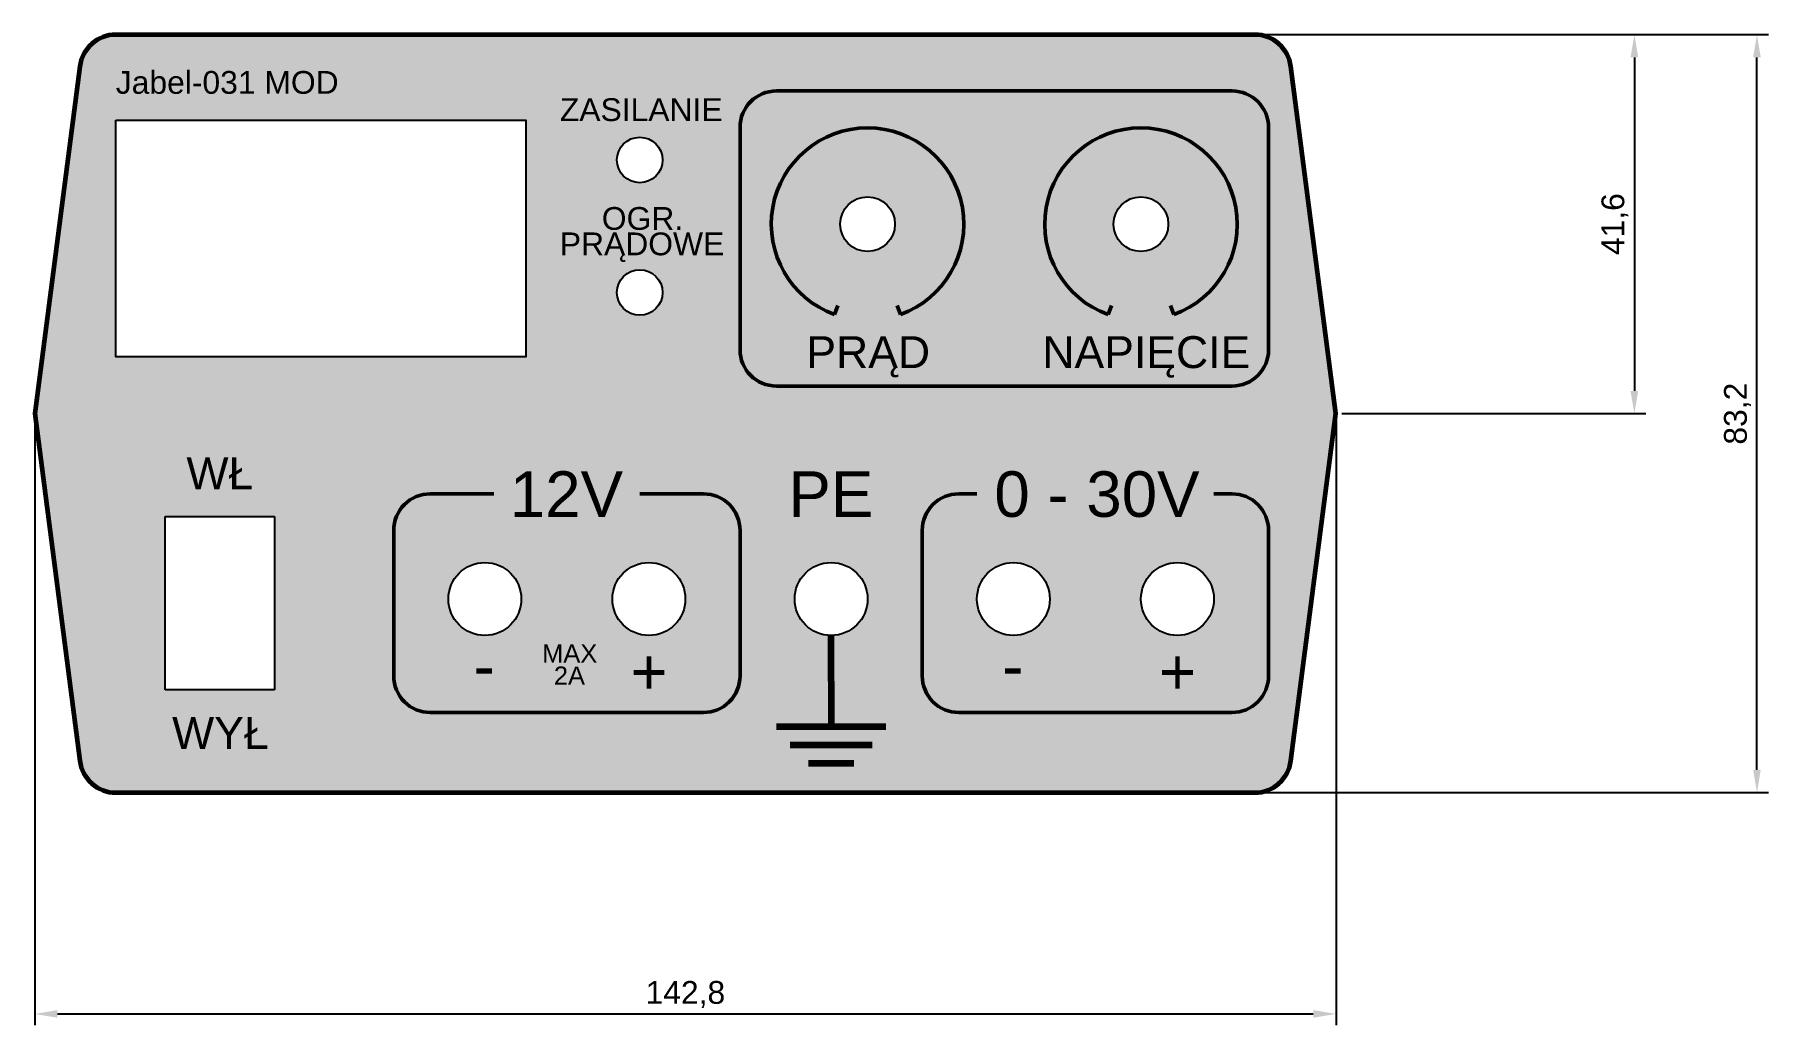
# Model space of a CAD drawing. Header units: millimetres. Extents: x 4 to 194, y -22 to 87.
import ezdxf

# ---------------------------------------------------------------- set-up
doc = ezdxf.new("R2010")
doc.units = ezdxf.units.MM
doc.layers.add('1', color=250, linetype='Continuous')
doc.layers.add('kolor', color=250, linetype='Continuous')
doc.styles.get("Standard").update_dxf_attribs({"font": 'arial.ttf'})
doc.dimstyles.new('ISO-25', dxfattribs={"dimtxt": 2.5, "dimasz": 2.5, "dimexe": 1.25, "dimexo": 0.625, "dimtad": 1, "dimtxsty": 'Standard', "dimcen": 2.5, "dimadec": 0, "dimazin": 0, "dimtfac": 1, "dimtmove": 0, "dimatfit": 3, "dimfxl": 1, "dimarcsym": 0})

# ---------------------------------------------------------------- blocks, each defined once
blk = doc.blocks.new('*D8')
at = {"layer": '1', "color": 0, "lineweight": -2, "transparency": 16777216}
for p, q in [((4.02, 44.7), (4.02, -21.81)), ((146.82, 44.7), (146.82, -21.81)), ((6.52, -20.56), (144.32, -20.56))]:
    blk.add_line(p, q, dxfattribs=at)
at = {"layer": '1', "color": 0, "transparency": 16777216}
for points in [[(6.52, -20.14), (6.52, -20.98), (4.02, -20.56)], [(144.32, -20.14), (144.32, -20.98), (146.82, -20.56)]]:
    blk.add_solid(points, dxfattribs=at)
at = {"layer": '1', "color": 0, "transparency": 16777216, "insert": (75.42, -18.43), "char_height": 2.5, "attachment_point": 5}
blk.add_mtext('142,8', dxfattribs=at)
blk = doc.blocks.new('*D9')
at = {"layer": '1', "color": 0, "lineweight": -2, "transparency": 16777216}
for p, q in [((138.53, 86.93), (180.81, 86.93)), ((179.56, 84.43), (179.56, 47.83)), ((147.44, 45.33), (180.81, 45.33))]:
    blk.add_line(p, q, dxfattribs=at)
at = {"layer": '1', "color": 0, "transparency": 16777216}
for points in [[(179.14, 84.43), (179.98, 84.43), (179.56, 86.93)], [(179.14, 47.83), (179.98, 47.83), (179.56, 45.33)]]:
    blk.add_solid(points, dxfattribs=at)
at = {"layer": '1', "color": 0, "transparency": 16777216, "insert": (177.43, 66.13), "char_height": 2.5, "attachment_point": 5, "rotation": 90}
blk.add_mtext('41,6', dxfattribs=at)
blk = doc.blocks.new('*D10')
at = {"layer": '1', "color": 0, "lineweight": -2, "transparency": 16777216}
for p, q in [((138.53, 86.93), (194.26, 86.93)), ((193.01, 6.23), (193.01, 84.43)), ((138.53, 3.73), (194.26, 3.73))]:
    blk.add_line(p, q, dxfattribs=at)
at = {"layer": '1', "color": 0, "transparency": 16777216}
for points in [[(192.59, 84.43), (193.43, 84.43), (193.01, 86.93)], [(192.59, 6.23), (193.43, 6.23), (193.01, 3.73)]]:
    blk.add_solid(points, dxfattribs=at)
at = {"layer": '1', "color": 0, "transparency": 16777216, "insert": (190.88, 45.33), "char_height": 2.5, "attachment_point": 5, "rotation": 90}
blk.add_mtext('83,2', dxfattribs=at)

msp = doc.modelspace()

# ---------------------------------------------------------------- hatches: boundary and pattern name
at = {"layer": 'kolor'}
h = msp.add_hatch(color=256, dxfattribs=at)
h.set_gradient(color1=(168, 164, 163), color2=(168, 164, 164), centered=0.5, one_color=1)
edge = h.paths.add_edge_path()
edge.add_arc((137.901, 82.929), 4, 7.39608, 90)
edge.add_line((137.901, 86.929), (12.93, 86.929))
edge.add_arc((12.93, 82.929), 4, 90, 172.60392)
edge.add_line((8.963, 83.444), (4.016, 45.329))
edge.add_line((4.016, 45.329), (8.963, 7.214))
edge.add_arc((12.93, 7.729), 4, 187.39608, 270)
edge.add_line((12.93, 3.729), (137.901, 3.729))
edge.add_arc((137.901, 7.729), 4, 270, 352.60392)
edge.add_line((141.868, 7.214), (146.816, 45.329))
edge.add_line((146.816, 45.329), (141.868, 83.444))
h.paths.add_polyline_path([(12.916, 77.553), (57.916, 77.553), (57.916, 51.553), (12.916, 51.553)], flags=16)
edge = h.paths.add_edge_path(flags=16)
edge.add_arc((70.416, 73.174), 2.5, 0, 360)
edge = h.paths.add_edge_path(flags=16)
edge.add_arc((70.416, 58.629), 2.5, 0, 360)
edge = h.paths.add_edge_path(flags=16)
edge.add_arc((95.416, 66.129), 3, 0, 360)
edge = h.paths.add_edge_path(flags=16)
edge.add_arc((129.416, 24.983), 4, 0, 360)
edge = h.paths.add_edge_path(flags=16)
edge.add_arc((125.416, 66.129), 3, 0, 360)
edge = h.paths.add_edge_path(flags=16)
edge.add_arc((111.416, 24.983), 4, 0, 360)
edge = h.paths.add_edge_path(flags=16)
edge.add_arc((71.416, 24.983), 4, 0, 360)
edge = h.paths.add_edge_path(flags=16)
edge.add_arc((53.416, 24.983), 4, 0, 360)
edge = h.paths.add_edge_path(flags=16)
edge.add_arc((91.416, 24.983), 4, 0, 360)
h.paths.add_polyline_path([(30.337, 34.029), (30.337, 15.029), (18.337, 15.029), (18.337, 34.029)], flags=16)

# ---------------------------------------------------------------- linework, layer by layer
at = {"layer": '1', "lineweight": 50}
for p, q in [((135.416, 80.748), (85.416, 80.748)), ((81.416, 76.748), (81.416, 52.358)), ((139.416, 52.358), (139.416, 76.748)), ((92.167, 57.202), (91.802, 56.201)), ((98.665, 57.202), (99.029, 56.201)), ((122.167, 57.202), (121.802, 56.201)), ((128.665, 57.202), (129.029, 56.201)), ((85.416, 48.358), (135.416, 48.358))]:
    msp.add_line(p, q, dxfattribs=at)
at = {"layer": '1'}
for p, q in [((18.337, 34.029), (30.337, 34.029)), ((18.337, 15.029), (18.337, 34.029)), ((30.337, 34.029), (30.337, 15.029)), ((30.337, 15.029), (18.337, 15.029))]:
    msp.add_line(p, q, dxfattribs=at)
at = {"layer": '1', "lineweight": 106}
for p, q in [((91.416, 15.983), (91.416, 20.983)), ((91.416, 15.983), (91.416, 10.983)), ((85.416, 10.983), (97.416, 10.983)), ((86.916, 8.983), (95.916, 8.983)), ((88.916, 6.983), (93.916, 6.983))]:
    msp.add_line(p, q, dxfattribs=at)
at = {"layer": '1', "lineweight": 60}
msp.add_lwpolyline([(141.868, 83.444, 0.3768911), (137.901, 86.929), (12.93, 86.929, 0.3768911), (8.963, 83.444), (4.016, 45.329), (8.963, 7.214, 0.3768911), (12.93, 3.729), (137.901, 3.729, 0.3768911), (141.868, 7.214), (146.816, 45.329), (141.868, 83.444)], format="xyb", dxfattribs=at)
at = {"layer": '1'}
msp.add_lwpolyline([(12.916, 77.553), (57.916, 77.553), (57.916, 51.553), (12.916, 51.553)], close=True, dxfattribs=at)
at = {"layer": '1', "lineweight": 50}
for points in [[(70.416, 36.529), (77.416, 36.529, -0.4142136), (81.416, 32.517), (81.416, 16.529, -0.4142136), (77.416, 12.529), (47.416, 12.529, -0.4142136), (43.416, 16.529), (43.416, 32.529, -0.4142136), (47.416, 36.529), (54.416, 36.529)], [(133.416, 36.529), (135.416, 36.529, -0.4142136), (139.416, 32.516), (139.416, 16.529, -0.4142136), (135.416, 12.529), (105.416, 12.529, -0.4142136), (101.416, 16.529), (101.416, 32.529, -0.4142136), (105.416, 36.529), (107.416, 36.529)]]:
    msp.add_lwpolyline(points, format="xyb", dxfattribs=at)
at = {"layer": '1'}
for centre, radius in [((70.416, 73.174), 2.5), ((95.416, 66.129), 3), ((125.416, 66.129), 3), ((70.416, 58.629), 2.5), ((53.416, 24.983), 4), ((71.416, 24.983), 4), ((91.416, 24.983), 4), ((111.416, 24.983), 4), ((129.416, 24.983), 4)]:
    msp.add_circle(centre, radius, dxfattribs=at)
at = {"layer": '1', "lineweight": 50}
for centre, radius, start, end in [((85.416, 76.748), 4, 90, 180), ((135.416, 76.748), 4, 0, 90), ((95.416, 66.129), 10.565, 290, 250), ((125.416, 66.129), 10.565, 290, 250), ((85.416, 52.358), 4, 180, 270), ((135.416, 52.358), 4, 270, 0)]:
    msp.add_arc(centre, radius, start, end, dxfattribs=at)

# ---------------------------------------------------------------- texts
at = {"layer": '1'}
for s, height, p in [('Jabel-031 MOD', 2.5, (12.916, 80.441)), ('ZASILANIE', 2.5, (61.646, 77.45)), ('OGR.', 2.5, (66.249, 65.506)), ('PRĄDOWE', 2.5, (61.646, 62.716)), ('PRĄD', 3.5, (88.693, 50.333)), ('NAPIĘCIE', 3.5, (114.588, 50.333)), ('WŁ', 3.5, (20.671, 37.029)), ('12V', 5, (56.157, 34)), ('PE', 5, (86.729, 34)), ('0 - 30V', 5, (109.329, 34)), ('MAX', 2, (59.7, 18.011)), ('-', 5, (52.187, 15.15)), ('  2A', 2, (59.437, 15.575)), ('+', 5, (69.391, 14.501)), ('-', 5, (110.185, 15.15)), ('+', 5, (127.391, 14.501)), ('WYŁ', 3.5, (19.099, 8.529))]:
    msp.add_text(s, height=height, dxfattribs=at).set_placement(p)

# ---------------------------------------------------------------- dimensions: what is measured, and where the dimension line sits
for base, p1, p2, picture, middle in [((179.56, 45.329), (137.901, 86.929), (146.816, 45.329), '*D9', (177.433, 66.129)), ((193.009, 86.929), (137.901, 3.729), (137.901, 86.929), '*D10', (190.882, 45.329))]:
    dim = msp.add_linear_dim(base=base, p1=p1, p2=p2, angle=90, dimstyle='ISO-25', dxfattribs=at)
    dim.commit()
    dim.dimension.update_dxf_attribs({"geometry": picture, "text_midpoint": middle})
dim = msp.add_linear_dim(base=(146.816, -20.562), p1=(4.016, 45.329), p2=(146.816, 45.329), dimstyle='ISO-25', dxfattribs=at)
dim.commit()
dim.dimension.update_dxf_attribs({"geometry": '*D8', "text_midpoint": (75.416, -18.434)})

doc.saveas('drawing.dxf')
